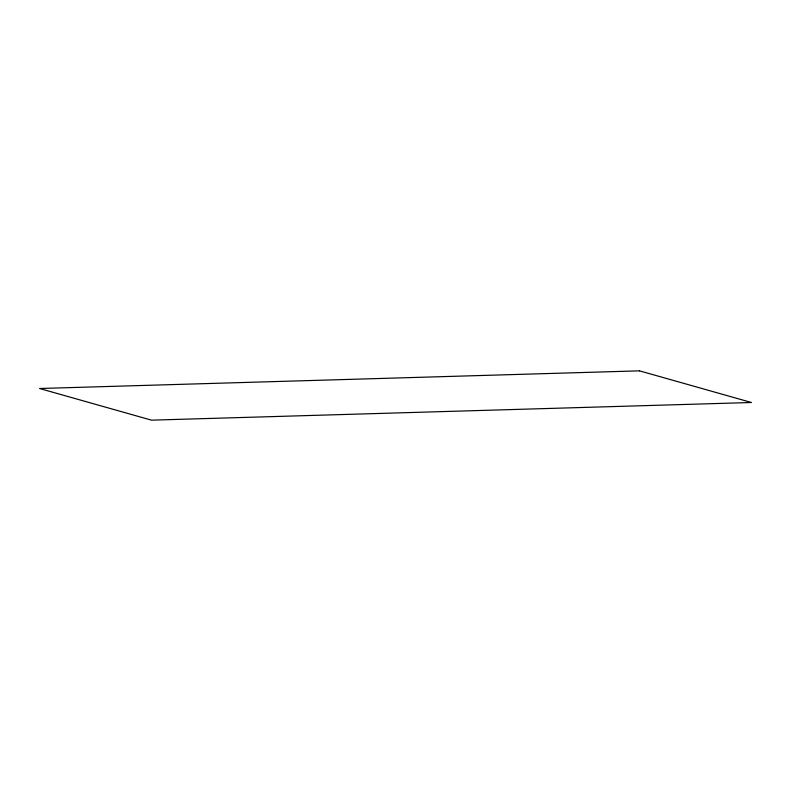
<?xml version="1.0" encoding="UTF-8"?>
<svg xmlns="http://www.w3.org/2000/svg" width="791" height="791" viewBox="0 0 791 791"><rect width="100%" height="100%" fill="white"/><g stroke="black" fill="none" stroke-linecap="round" stroke-linejoin="round"><path stroke-width="1.19" d="M639.484 370.841L39.55 388.5L151.516 420.159L751.45 402.5L639.484 370.841"/></g></svg>
